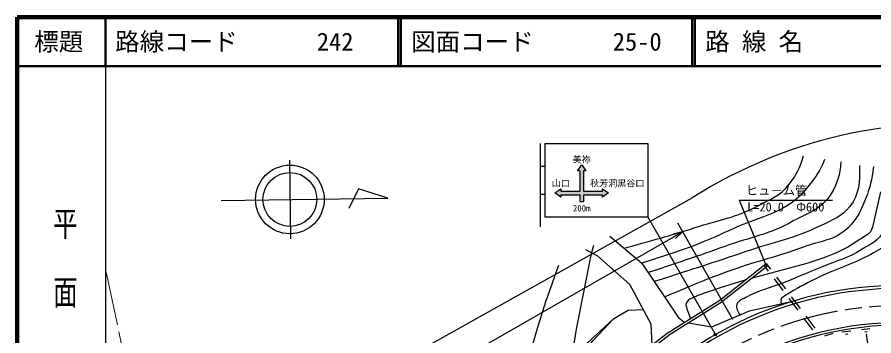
# Model space of a CAD drawing. Units: millimetres, scale not verified. Extents: x 40000 to 680000, y 20000 to 380000.
# Drawn here: x 40000 to 214788, y 314988 to 380000 of the extents above; entities that cross this region are included whole.
import ezdxf
from ezdxf.enums import TextEntityAlignment as Align

# ---------------------------------------------------------------- set-up
doc = ezdxf.new("R2010")
doc.units = ezdxf.units.MM
doc.header["$LTSCALE"] = 1000
doc.header["$PDMODE"] = 32
doc.header["$PDSIZE"] = 500
doc.linetypes.add('CHAIN', pattern=[18.5, 12, -1.5, 3.5, -1.5])
for name, color, linetype, lineweight in [('M-BGD', 7, 'Continuous', 25), ('M-BMK', 2, 'CHAIN', 13), ('M-STR-STRC', 7, 'Continuous', 25), ('M-TTL', 2, 'Continuous', 140), ('M-TTL-BAND', 7, 'Continuous', 25), ('M-TTL-LINE', 7, 'Continuous', 50)]:
    doc.layers.add(name, color=color, linetype=linetype, lineweight=lineweight)
doc.layers.add('M-TTL-TXT', color=7, linetype='Continuous')
doc.styles.add('@ＭＳ ゴシック', font='')
doc.styles.add('ＭＳ ゴシック', font='')
doc.styles.get('@ＭＳ ゴシック').set_extended_font_data('@MS Gothic')
doc.styles.get('ＭＳ ゴシック').set_extended_font_data('MS Gothic')

msp = doc.modelspace()

# ---------------------------------------------------------------- hatches: boundary and pattern name
at = {"layer": 'M-STR-STRC'}
msp.add_hatch(color=256, dxfattribs=at).paths.add_polyline_path([(150927, 345010), (150927, 344510), (154802, 344510), (154802, 348635), (154302, 348635), (155177, 349885), (156052, 348635), (155552, 348635), (155552, 344510), (159427, 344510), (159427, 345010), (160677, 344135), (159427, 343260), (159427, 343760), (155552, 343760), (155552, 342385), (154802, 342385), (154802, 343760), (150927, 343760), (150927, 343260), (149677, 344135)])

# ---------------------------------------------------------------- linework, layer by layer
at = {"layer": 'M-BGD'}
for p, q in [((95536, 350811), (95760, 334813)), ((109619, 345008), (107675, 340980)), ((115646, 343092), (109619, 345008)), ((68043, 281871), (177732, 343147)), ((81649, 342615), (115646, 343092)), ((187316, 342694), (206316, 342694)), ((187316, 342694), (192867, 329165)), ((186046, 318294), (174773, 337964)), ((69451, 275298), (175767, 336229)), ((175767, 336229), (173834, 335718)), ((174348, 334819), (175767, 336229)), ((183388, 322290), (192821, 329765)), ((183699, 321899), (193131, 329373)), ((192341, 329404), (193242, 328206)), ((192821, 329765), (193722, 328566)), ((194924, 326967), (196727, 324569)), ((194444, 326607), (196247, 324209)), ((172622, 315528), (183388, 322290)), ((172887, 315104), (183654, 321867)), ((189430, 320091), (198550, 322144)), ((197449, 322610), (199252, 320212)), ((197928, 322971), (199731, 320573)), ((181762, 316833), (189430, 320091)), ((124072, 283832), (161705, 318516)), ((200453, 318614), (202256, 316216)), ((200933, 318974), (202736, 316576)), ((176980, 317675), (181762, 316833)), ((212248, 316280), (213976, 316495)), ((155570, 302398), (172622, 315528)), ((155875, 302002), (172926, 315132)), ((204761, 315015), (206497, 315506)), ((208260, 315785), (210111, 316015)), ((209023, 315316), (209486, 315373)), ((212961, 315842), (213393, 315896)), ((213187, 315344), (213295, 315357)), ((213241, 315351), (213473, 313487))]:
    msp.add_line(p, q, dxfattribs=at)
for points in [[(216127, 344376), (214505, 337189), (214114, 336209), (213643, 335740), (209479, 333097), (207157, 331931), (204365, 330815), (201113, 329751), (189928, 326769), (189792, 326727)], [(160902, 335317), (167423, 329796), (174855, 318824), (176034, 317842), (176246, 317805)], [(157603, 333438), (157066, 331473), (154061, 316368), (153617, 313779), (152419, 309311), (152257, 307791), (152336, 306991), (154324, 301439)], [(169574, 313181), (169323, 317343), (164986, 325490), (158456, 331261), (156029, 332542)], [(150426, 329350), (150141, 328465), (148142, 322788), (147891, 322148), (146132, 316681), (142642, 304587), (141061, 298170), (140205, 294251)], [(188477, 326323), (183455, 324780), (178842, 323187), (176981, 322350), (176600, 321891), (176449, 321391), (176618, 320531), (177354, 318501)], [(142745, 294247), (147496, 301209), (157507, 314013), (161705, 318516), (164677, 320261), (167728, 320346)]]:
    msp.add_lwpolyline(points, dxfattribs=at)
for radius in [7000, 5500]:
    msp.add_circle((95648, 342812), radius, dxfattribs=at)
for centre, radius, start, end in [((229985, 260819), 97510, 80.95773, 122.40321), ((220012, 249884), 75380, 73.43211, 125.83983), ((220012, 249884), 74780, 73.38333, 125.83983), ((220012, 249884), 67780, 67.19755, 125.97355), ((220012, 249884), 67280, 67.13488, 125.99363)]:
    msp.add_arc(centre, radius, start, end, dxfattribs=at)
for points, knots in [([(163790, 332872), (171242, 334916), (173257, 335434), (179237, 337362), (183718, 338806), (186480, 339063), (190640, 341269), (193551, 342812), (195584, 343422), (197609, 346020), (199140, 347984), (199647, 349156), (200460, 351722)], [0, 0, 0, 0, 1, 1, 1, 2, 2, 2, 3, 3, 3, 4, 4, 4, 4]), ([(204738, 350950), (203765, 348522), (203001, 347564), (201543, 345625), (197206, 339857), (191970, 339639), (185437, 336574), (178631, 333381), (175948, 332539), (167423, 329796)], [0, 0, 0, 0, 1, 1, 1, 2, 2, 2, 3, 3, 3, 3]), ([(208063, 350455), (207804, 347772), (207454, 346357), (206162, 344119), (204273, 340847), (201640, 340272), (198348, 338418), (193289, 335567), (189878, 335200), (184411, 333244), (178312, 331062), (176327, 330411), (168719, 327883)], [0, 0, 0, 0, 1, 1, 1, 2, 2, 2, 3, 3, 3, 4, 4, 4, 4]), ([(211859, 349752), (211819, 346330), (211964, 343996), (209862, 341366), (208152, 339225), (206463, 338718), (204006, 337505), (198328, 334704), (194694, 334212), (188698, 332181), (181403, 329710), (179053, 328972), (169951, 326064)], [0, 0, 0, 0, 1, 1, 1, 2, 2, 2, 3, 3, 3, 4, 4, 4, 4]), ([(214715, 349505), (214280, 346575), (214098, 345467), (213131, 343064), (212110, 340524), (211520, 338936), (209541, 337045), (206683, 334314), (203944, 334440), (200249, 333033), (194703, 330920), (191365, 330402), (185783, 328387), (180364, 326430), (178561, 325667), (172087, 322910)], [0, 0, 0, 0, 1, 1, 1, 2, 2, 2, 3, 3, 3, 4, 4, 4, 5, 5, 5, 5]), ([(353434, 326370), (350040, 326023), (349045, 325974), (346224, 325874), (341539, 325708), (338903, 325919), (334230, 326290), (330837, 326559), (328944, 326802), (325561, 327180), (318702, 327947), (314873, 328488), (308015, 329258), (302119, 329921), (298806, 330200), (292904, 330802), (285401, 331568), (281190, 331915), (273695, 332762), (267412, 333471), (263817, 333456), (257634, 334781), (254111, 335535), (252213, 336277), (248787, 337393), (243616, 339078), (240812, 340297), (235635, 341965), (230848, 343507), (228170, 344394), (223314, 345706), (222207, 346005), (221557, 346067), (220464, 346418), (220047, 346553), (219787, 347015), (219431, 346860), (218938, 346646), (219042, 345990), (218861, 345409), (218314, 343653), (218152, 342628), (217733, 340837), (217323, 339083), (217644, 337907), (216783, 336324), (215717, 334365), (214307, 333829), (212419, 332643), (209420, 330759), (207368, 330402), (204106, 329021), (201147, 327768), (199489, 327068), (196506, 325874), (193441, 324648), (191515, 324406), (188639, 322786), (187875, 322356), (187134, 322253), (186857, 321421), (186580, 320588), (187028, 319918), (187469, 319258)], [0, 0, 0, 0, 1, 1, 1, 2, 2, 2, 3, 3, 3, 4, 4, 4, 5, 5, 5, 6, 6, 6, 7, 7, 7, 8, 8, 8, 9, 9, 9, 10, 10, 10, 11, 11, 11, 12, 12, 12, 13, 13, 13, 14, 14, 14, 15, 15, 15, 16, 16, 16, 17, 17, 17, 18, 18, 18, 19, 19, 19, 20, 20, 20, 21, 21, 21, 21]), ([(353560, 324600), (348862, 324392), (347490, 324458), (343600, 324491), (330717, 324599), (323571, 326198), (310760, 327560), (301011, 328596), (295574, 329380), (285827, 330433), (277970, 331282), (273545, 331541), (265701, 332499), (259156, 333298), (255342, 333126), (248992, 334902), (242295, 336775), (238808, 338643), (232252, 340959), (229688, 341865), (228375, 342916), (225675, 343240), (224115, 343428), (222998, 343937), (221654, 343122), (220172, 342224), (220592, 340635), (219909, 339042), (219099, 337155), (219238, 335708), (217831, 334213), (216618, 332926), (215693, 332437), (214139, 331593), (209928, 329308), (207211, 328765), (202927, 326622), (200498, 325407), (199144, 324702), (196835, 323273), (196567, 323107), (196384, 323053), (196162, 322829), (196021, 322687), (195895, 322622), (195841, 322429), (195789, 322245), (195816, 322129), (195840, 321939), (195860, 321786), (195875, 321726), (195927, 321553)], [0, 0, 0, 0, 1, 1, 1, 2, 2, 2, 3, 3, 3, 4, 4, 4, 5, 5, 5, 6, 6, 6, 7, 7, 7, 8, 8, 8, 9, 9, 9, 10, 10, 10, 11, 11, 11, 12, 12, 12, 13, 13, 13, 14, 14, 14, 15, 15, 15, 16, 16, 16, 17, 17, 17, 17])]:
    msp.add_open_spline(points, degree=3, knots=knots, dxfattribs=at)
at = {"layer": 'M-BMK'}
msp.add_line((75963, 244885), (58165, 327999), dxfattribs=at)
msp.add_arc((220012, 249884), 71280, 70.45842, 125.83983, dxfattribs=at)
at = {"layer": 'M-STR-STRC'}
for p, q in [((146677, 354250), (146677, 337250)), ((147677, 354250), (147677, 339250)), ((147677, 354250), (168677, 354250)), ((168677, 354250), (168677, 339250)), ((146677, 349625), (147677, 349625)), ((154302, 348635), (155177, 349885)), ((155177, 349885), (156052, 348635)), ((154802, 348635), (154302, 348635)), ((154802, 348635), (154802, 344510)), ((156052, 348635), (155552, 348635)), ((155552, 348635), (155552, 344510)), ((149677, 344135), (150927, 345010)), ((150927, 345010), (150927, 344510)), ((150927, 344510), (154802, 344510)), ((155552, 344510), (159427, 344510)), ((159427, 345010), (160677, 344135)), ((159427, 344510), (159427, 345010)), ((146677, 343875), (147677, 343875)), ((150927, 343260), (149677, 344135)), ((150927, 343760), (150927, 343260)), ((150927, 343760), (154802, 343760)), ((154802, 343760), (154802, 342385)), ((155552, 343760), (155552, 342385)), ((155552, 343760), (159427, 343760)), ((160677, 344135), (159427, 343260)), ((159427, 343260), (159427, 343760)), ((154802, 342385), (155552, 342385)), ((147677, 339250), (168677, 339250)), ((182391, 315377), (168677, 339250))]:
    msp.add_line(p, q, dxfattribs=at)
for radius in [150, 120, 90, 60, 30]:
    msp.add_circle((182465, 315247), radius, dxfattribs=at)
msp.add_point((182465, 315247), dxfattribs=at)
at = {"layer": 'M-TTL'}
for p, q in [((40000, 380000), (40000, 20000)), ((680000, 380000), (40000, 380000))]:
    msp.add_line(p, q, dxfattribs=at)
at = {"layer": 'M-TTL-BAND'}
msp.add_line((58000, 370000), (58000, 20000), dxfattribs=at)
at = {"layer": 'M-TTL-LINE'}
for p, q in [((58000, 380000), (58000, 370000)), ((117750, 380000), (117750, 370000)), ((118250, 380000), (118250, 370000)), ((177750, 380000), (177750, 370000)), ((178250, 380000), (178250, 370000)), ((40000, 370000), (680000, 370000))]:
    msp.add_line(p, q, dxfattribs=at)

# ---------------------------------------------------------------- texts
at = {"layer": 'M-BGD', "style": 'ＭＳ ゴシック'}
msp.add_text('ヒュ－ム管', height=1833, dxfattribs=at).set_placement((188691, 343194), align=Align.BOTTOM_LEFT)
msp.add_text('L=20.0\u3000Φ600', height=1833, dxfattribs=at).set_placement((196816, 342194), align=Align.TOP_CENTER)
at = {"layer": 'M-STR-STRC', "style": 'ＭＳ ゴシック'}
for s, p in [('美祢', (155177, 350985)), ('山口', (150927, 346110)), ('秋芳洞黒谷口', (162427, 346110)), ('200m', (155177, 341016))]:
    msp.add_text(s, height=1320, dxfattribs=at).set_placement(p, align=Align.MIDDLE_CENTER)
at = {"layer": 'M-TTL-BAND', "style": '@ＭＳ ゴシック', "width": 1.4}
msp.add_text('平  面  図', height=3666, rotation=270, dxfattribs=at).set_placement((49777, 306475), align=Align.MIDDLE_RIGHT)
at = {"layer": 'M-TTL-TXT', "style": 'ＭＳ ゴシック'}
msp.add_text('標題', height=3666, dxfattribs=at).set_placement((48500, 375000), align=Align.MIDDLE_CENTER)
for s, p in [('路線コード', (60000, 375000)), ('242', (101142, 375000)), ('図面コード', (120380, 375000)), ('25-0', (161521, 375000)), ('路 線 名', (180380, 375000))]:
    msp.add_text(s, height=3666, dxfattribs=at).set_placement(p, align=Align.MIDDLE_LEFT)

doc.saveas('drawing.dxf')
